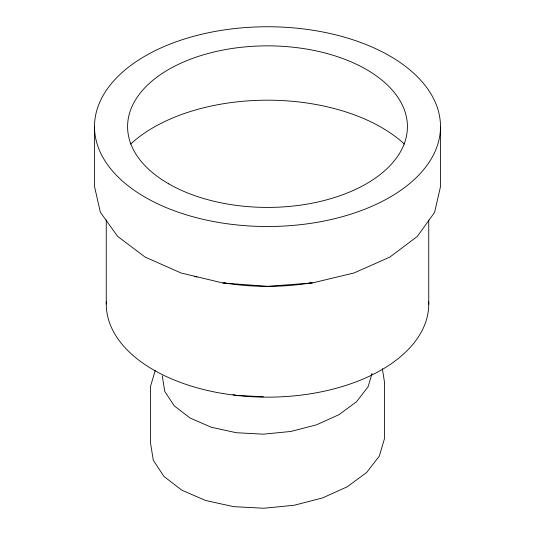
<?xml version="1.0" encoding="UTF-8"?>
<svg xmlns="http://www.w3.org/2000/svg" width="535" height="535" viewBox="0 0 535 535"><rect width="100%" height="100%" fill="white"/><g stroke="black" fill="none" stroke-linecap="round" stroke-linejoin="round"><path stroke-width="0.8" d="M155.197 370.501L150.495 386.43L150.495 442.846L153.298 460.287L163.957 476.444L181.806 490.174L205.58 500.479L233.574 506.638L263.782 508.25L294.13 505.267L322.578 497.931L347.282 486.763L366.629 472.499L379.335 456.074L384.505 438.553L384.505 382.137L382.338 368.662M372.052 373.37L368.087 386.812L356.564 401.705L338.976 414.672L316.519 424.823L290.719 431.478L263.334 434.166L236.236 432.721L211.272 427.231L190.132 418.069L174.27 405.871L164.76 391.453L162.252 375.811M309.357 283.175L312.413 282.935L354.07 272.95L389.834 257.101L417.287 236.457L434.574 212.408L440.506 186.568L440.506 126.728A173.006 99.885 0 0 0 181.138 40.085A173.006 99.885 0 0 0 180.857 213.084A173.006 99.885 0 0 0 440.506 126.728M312.413 282.935L267.661 286.359L222.861 282.975L181.071 272.997L145.166 257.101L117.633 236.376L100.353 212.248L94.494 186.381L94.494 126.541M263.334 396.796L236.236 395.345L233.013 394.636M222.861 282.975L225.897 283.216M428.742 220.019L428.742 304.154M106.258 219.845L106.258 303.98M428.689 301.74A161.242 93.09 0 0 1 267.346 397.157A161.242 93.09 0 0 1 106.318 301.566M311.036 282.908A161.242 93.09 0 0 1 224.212 282.948M197.014 277.003A161.242 93.09 0 0 1 194.646 276.327M130.66 144.035A161.242 93.09 0 0 1 404.413 144.102M168.652 183.806A139.923 80.785 0 0 0 402.688 147.466A139.923 80.785 0 0 0 231.16 48.625A139.923 80.785 0 0 0 168.652 183.806"/></g></svg>
